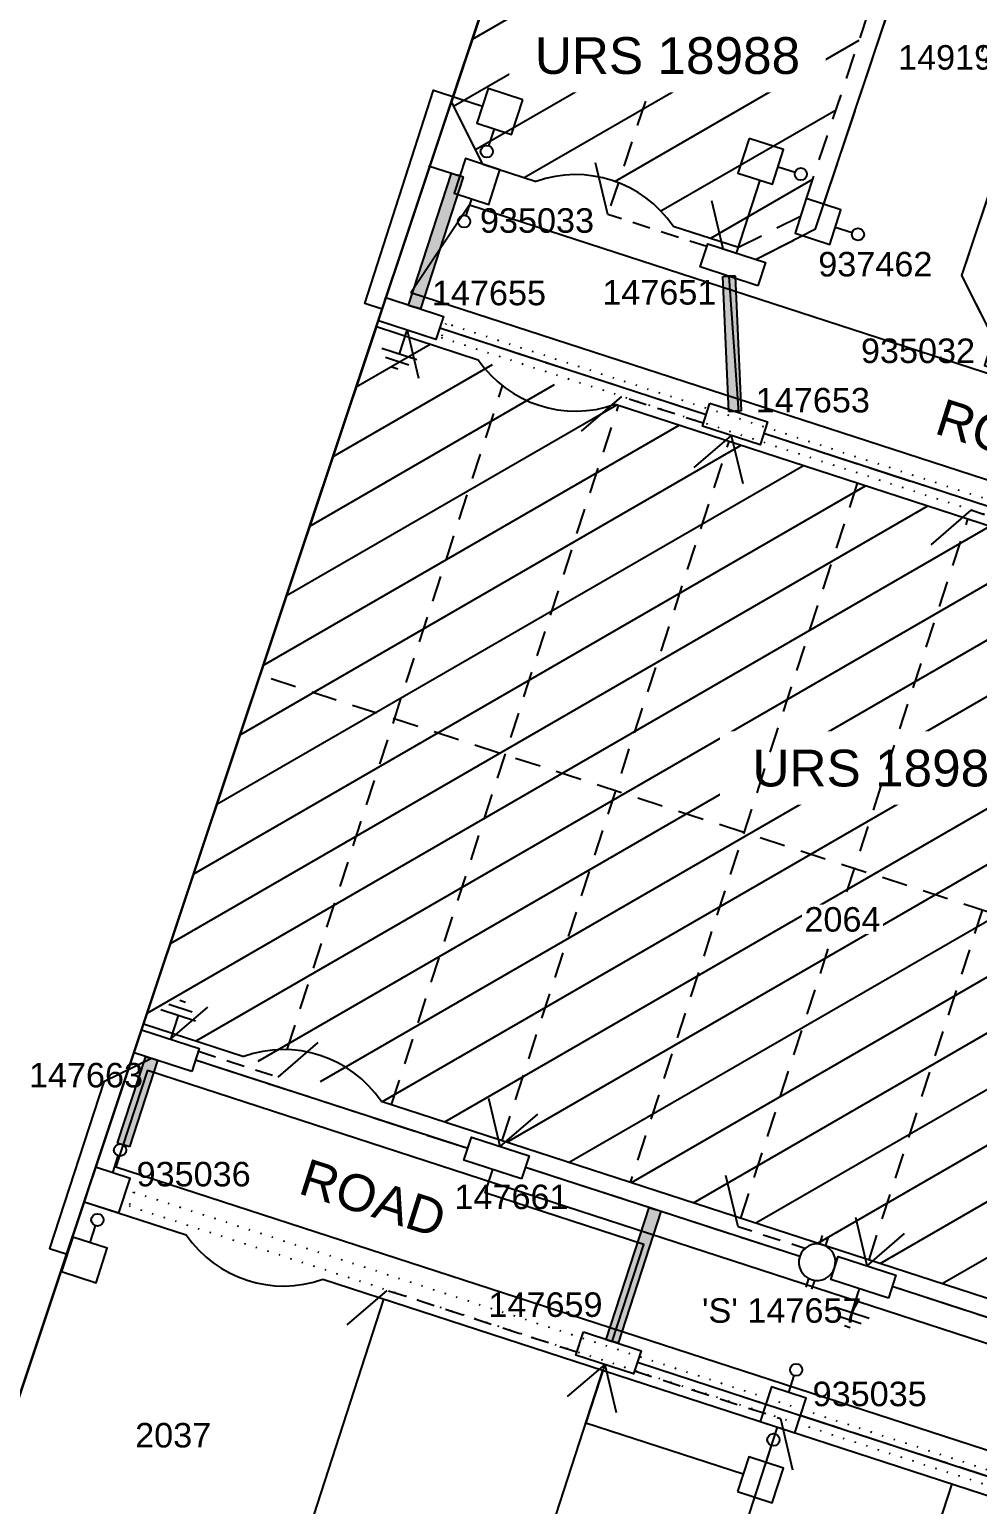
# Model space of a CAD drawing. Header units: metres. Extents: x 305482 to 305978, y 6275861 to 6276842.
# Drawn here: x 305595.8 to 305673.2, y 6276204.8 to 6276325.2 of the extents above; entities that cross this region are included whole.
import ezdxf
from ezdxf.enums import TextEntityAlignment as Align

# ---------------------------------------------------------------- set-up
doc = ezdxf.new("R2010")
doc.units = ezdxf.units.M
doc.header["$LTSCALE"] = 0.7
for name, pattern in [('Cable Exist OH', [1, 1, 0]), ('Cable Exist UG', [8.2, 4, -1.2, 1.8, -1.2]), ('Dash', [5, 3, -2]), ('DOT', [6.35, 0, -6.35]), ('IE Trench LV', [6.5, 5, -1.5])]:
    doc.linetypes.add(name, pattern=pattern)
doc.layers.get('0').update_dxf_attribs({"color": 6})
for name, color, linetype in [('_User Miscellaneous1', 3, 'Continuous'), ('_User Miscellaneous11', 7, 'Continuous'), ('_User Miscellaneous3', 11, 'Continuous'), ('_User Miscellaneous4', 7, 'Continuous'), ('_User Miscellaneous7', 150, 'Continuous'), ('_User Miscellaneous8', 7, 'Continuous'), ('_User Miscellaneous9', 8, 'Continuous'), ('Cadastre Developer_SP_NEW', 4, 'Continuous'), ('Cadastre Land Parcels_SP_EXT', 4, 'Continuous'), ('Cadastre Roads_SP_NEW', 8, 'Continuous'), ('Duct_SP_NEW', 2, 'Continuous'), ('Equip_LV_NEW', 5, 'Continuous'), ('Mains_LV_NEW_R6', 2, 'Continuous'), ('Mains_LV_NEW_T84', 2, 'Continuous'), ('Services_SP_NEW_UG', 2, 'Continuous'), ('SupportsUG_SP_LV_NEW', 2, 'Continuous'), ('SupportsUG_SP_LV_SL_NEW', 2, 'Continuous'), ('Trench_SP_NEW', 2, 'Continuous')]:
    doc.layers.add(name, color=color, linetype=linetype)
doc.layers.add('_User Miscellaneous5', color=7, linetype='Continuous', lineweight=35)
doc.layers.add('_User Notes', color=7, linetype='Continuous', plot=False)
doc.styles.add('ARIAL', font='arial.ttf', dxfattribs={"height": 2})
doc.styles.add('ARIAL 3.0', font='arial.ttf', dxfattribs={"height": 3})
doc.styles.add('POLE_LABEL', font='arial.ttf')
doc.styles.add('SL_LABEL', font='arial.ttf')
doc.styles.get("Standard").update_dxf_attribs({"font": 'arial.ttf'})
doc.styles.add('style1', font='iso3098b.shx')
doc.linetypes.add('Cable New UG', pattern='A,8,-1,["x",style1,S=3.5,R=0,X=0.35,Y=-1],-3.5', length=12.5)
doc.linetypes.add('Cable Z', pattern='A,8,-1,["Z",Standard,S=2.5,R=0,X=0.35,Y=-1.25],-3.5', length=12.5)
pattern_1 = [(30.00000000000006, (0, 0), (-1.984375, 3.437038321269491), [])]

# ---------------------------------------------------------------- blocks, each defined once
blk = doc.blocks.new('*U52')
at = {"lineweight": -3}
blk.add_lwpolyline([(-2.475000000253518, 2.489999999901675), (2.47499999974648, 2.490000000405661), (2.474999999948074, 0.5100000000983247), (-2.475000000051924, 0.5099999995943391)], close=True, dxfattribs=at)
for tag, flags, p in [('STREET_CODE', 9, (1.5, 3.5)), ('STATE', 9, (1.5, 2.7)), ('SUPPORT_TYPE', 9, (1.5, 2.5)), ('OWNED_BY', 9, (1.5, 3.3)), ('OPERATED_BY', 9, (1.5, 3.1)), ('MAINTAINED_BY', 9, (1.5, 2.9)), ('SUBURB', 9, (1.5, 1.7)), ('STREETNAME', 9, (1.5, 1.5)), ('USAGE', 9, (1.5, 2.3)), ('LEGEND', 9, (1.5, 2.1)), ('PARENT', 9, (1.5, 1.9)), ('LOCATION', 9, (1.5, 1.3)), ('Z', 1, (1.5, 0.8999999999999999)), ('NOTES', 9, (1.5, 1.1))]:
    blk.add_attdef(tag, text='', height=0.2, dxfattribs=dict(flags=flags)).set_placement(p, align=Align.MIDDLE_LEFT)
at = {"layer": '_User Miscellaneous4', "style": 'ARIAL', "flags": 8}
blk.add_attdef('ASSET_NUM', text='', height=2, dxfattribs=at).set_placement((2, 5.5), align=Align.MIDDLE_LEFT)
blk = doc.blocks.new('*U53')
at = {"lineweight": -3}
blk.add_lwpolyline([(-1.694610103906479, 3.07473927293085), (3.064443902465586, 1.713157485290467), (2.519811187324895, -0.1904641175538401), (-2.23924281904717, 1.171117670086542)], close=True, dxfattribs=at)
for tag, flags, p in [('STREET_CODE', 9, (1.5, 3.5)), ('STATE', 9, (1.5, 2.7)), ('SUPPORT_TYPE', 9, (1.5, 2.5)), ('OWNED_BY', 9, (1.5, 3.3)), ('OPERATED_BY', 9, (1.5, 3.1)), ('MAINTAINED_BY', 9, (1.5, 2.9)), ('SUBURB', 9, (1.5, 1.7)), ('STREETNAME', 9, (1.5, 1.5)), ('USAGE', 9, (1.5, 2.3)), ('LEGEND', 9, (1.5, 2.1)), ('PARENT', 9, (1.5, 1.9)), ('LOCATION', 9, (1.5, 1.3)), ('Z', 1, (1.5, 0.8999999999999999)), ('NOTES', 9, (1.5, 1.1))]:
    blk.add_attdef(tag, text='', height=0.2, dxfattribs=dict(flags=flags)).set_placement(p, align=Align.MIDDLE_LEFT)
at = {"layer": '_User Miscellaneous4', "style": 'ARIAL', "flags": 8}
blk.add_attdef('ASSET_NUM', text='', height=2, dxfattribs=at).set_placement((2, 5.5), align=Align.MIDDLE_LEFT)
blk = doc.blocks.new('*U158')
at = {"layer": '_User Miscellaneous7', "lineweight": -3}
blk.add_lwpolyline([(-1.332267629550188e-15, -3.029999999999887), (-1.243483668898065e-15, -1.579999999999888)], dxfattribs=at)
blk.add_lwpolyline([(-1.485000000000057, -6), (1.485000000000055, -6), (1.485000000000055, -3.029999999999889), (-1.485000000000057, -3.029999999999889)], close=True, dxfattribs=at)
blk.add_circle((-1.212868510052506e-15, -1.079999999999888), 0.5, dxfattribs=at)
at = {"layer": '_User Miscellaneous8', "color": 2, "lineweight": -3}
blk.add_lwpolyline([(-1.485000000000056, 0), (1.485000000000056, 0), (1.485000000000056, 2.970000000000111), (-1.485000000000056, 2.970000000000111)], close=True, dxfattribs=at)
at = {"style": 'POLE_LABEL', "flags": 9}
blk.add_attdef('STRUCTURE_PLANT_NUMBER', text='', height=0.2, dxfattribs=at).set_placement((1.640862796996714, 1.727127653827495), align=Align.MIDDLE_LEFT)
for tag, flags, p in [('STREET_CODE', 9, (1.640862796996714, 1.485000000000337)), ('COLUMN_TYPE', 9, (1.640862796996714, 1.285000000000337)), ('STATE', 9, (1.640862796996714, 0.4850000000003367)), ('OWNED_BY', 9, (1.640862796996714, 1.085000000000337)), ('OPERATED_BY', 9, (1.640862796996714, 0.8850000000003366)), ('USAGE', 9, (1.640862796996714, 0.2850000000003368)), ('MAINTAINED_BY', 9, (1.640862796996714, 0.6850000000003367)), ('LEGEND', 9, (1.640862796996714, 0.0850000000003368)), ('SUBURB', 9, (1.640862796996714, -0.3149999999996631)), ('STREETNAME', 9, (1.640862796996714, -0.5149999999996631)), ('PARENT', 9, (1.640862796996714, -0.1149999999996631)), ('LOCATION', 9, (1.640862796996714, -0.714999999999663)), ('NOTES', 9, (1.640862796996714, -0.9149999999996632)), ('LABEL_ALIGNMENT', 9, (1.640862796996714, -1.114999999999663)), ('Z', 1, (1.640862796996714, -1.314999999999664))]:
    blk.add_attdef(tag, text='', height=0.2, dxfattribs=dict(flags=flags)).set_placement(p, align=Align.MIDDLE_LEFT)
at = {"layer": '_User Miscellaneous5', "style": 'ARIAL', "flags": 8}
blk.add_attdef('ASSET_NUM', text='', height=2, dxfattribs=at).set_placement((2, 3.485000000000337), align=Align.MIDDLE_LEFT)
blk = doc.blocks.new('*U107')
at = {"layer": '_User Miscellaneous8', "color": 2}
blk.add_line((0, 0), (-0.0001193550469027471, 1.450000000000001), dxfattribs=at)
blk.add_circle((-0.0001193550469027471, 1.950000000000001), 0.4999999999999998, dxfattribs=at)
for tag, p, flags in [('Z', (0, 0), 1), ('OPERATED_BY', (-6.25491469344312e-17, -9.607168363308126), 9)]:
    blk.add_attdef(tag, p, '', height=0.2, dxfattribs=dict(flags=flags))
at = {"style": 'SL_LABEL', "flags": 9}
blk.add_attdef('STREET_CODE', text='', height=0.2, dxfattribs=at).set_placement((0, -0.2), align=Align.MIDDLE_LEFT)
at = {"flags": 9}
for tag, p in [('CONSTRUCTED_VOLTAGE', (0, -0.4)), ('CONTROL_TYPE', (0, -0.6000000000000001)), ('LANTERN_PURPOSE', (0, -0.8)), ('LANTERN_TYPE', (0, -1)), ('NO_PHASES', (0, -1.2)), ('STATE', (0, -2)), ('OPERATING_VOLTAGE', (0, -1.4)), ('ORIENTATION', (0, -1.6)), ('OWNED_BY', (0, -1.8)), ('CEXIST', (0, -2.4)), ('USAGE', (0, -2.2)), ('CNEW', (0, -2.6)), ('CNUMBER', (0, -2.8)), ('CREMOVE', (0, -3)), ('CREPLACE', (0, -3.200000000000001)), ('LKINGHEIGHT', (0, -3.400000000000001)), ('LBRACKET', (0, -3.600000000000001)), ('LBRACKETVOCAB', (0, -3.800000000000001)), ('LCATEGORY', (0, -4.000000000000001)), ('LCHARGE1', (0, -4.200000000000001)), ('LCHARGE1PERCENT', (0, -4.400000000000001)), ('LCHARGE2', (0, -4.600000000000001)), ('LCHARGE2PERCENT', (0, -4.800000000000002)), ('LCHARGE3', (0, -5.000000000000002)), ('LCHARGE3PERCENT', (0, -5.200000000000002)), ('LEXIST', (0, -5.400000000000002)), ('LLAMP', (0, -5.600000000000002)), ('LLAMPVOCAB', (0, -5.800000000000002)), ('LMAST', (0, -6.000000000000003)), ('LMASTVOCAB', (0, -6.200000000000003)), ('LNEW', (0, -6.400000000000003)), ('LANTNUMBER', (0, -6.600000000000003)), ('LOUTREACH', (0, -7.000000000000004)), ('LOUTREACHVOCAB', (0, -7.200000000000004)), ('LRATECODE', (0, -7.400000000000004)), ('LREMOVE', (0, -7.600000000000004)), ('LREPLACE', (0, -7.800000000000004)), ('LTYPE', (0, -8.000000000000004)), ('LTYPEVOCAB', (0, -8.200000000000003)), ('LEGEND', (0, -8.400000000000002)), ('SUBURB', (0, -8.600000000000001)), ('STREETNAME', (0, -8.8)), ('LOCATION', (0, -9)), ('NOTES', (0, -9.2)), ('MAINTAINED_BY', (-1.09529950305501e-16, -9.862919944927576))]:
    blk.add_attdef(tag, text='', height=0.2, dxfattribs=at).set_placement(p, align=Align.MIDDLE_LEFT)
at = {"layer": '_User Notes', "style": 'SL_LABEL', "flags": 8}
blk.add_attdef('ASSET_NUM', text='', height=2.5, dxfattribs=at).set_placement((2, 2), align=Align.MIDDLE_LEFT)
at = {"layer": '_User Notes', "flags": 8}
blk.add_attdef('LNUMBER', text='', height=2.5, dxfattribs=at).set_placement((1.2, -2.8), align=Align.MIDDLE_LEFT)
blk = doc.blocks.new('*U234')
at = {"layer": '_User Miscellaneous7', "lineweight": -3}
blk.add_lwpolyline([(-3.233622823291367, -3.015000000097737), (-3.233622823291367, -1.565000000097738)], dxfattribs=at)
blk.add_lwpolyline([(-4.718622823291422, -5.98500000009785), (-1.748622823291311, -5.98500000009785), (-1.748622823291311, -3.015000000097739), (-4.718622823291422, -3.015000000097739)], close=True, dxfattribs=at)
blk.add_circle((-3.233622823291367, -1.065000000097738), 0.5, dxfattribs=at)
at = {"layer": '_User Miscellaneous8', "color": 2, "lineweight": -3}
blk.add_lwpolyline([(-1.485000000000056, 0), (1.485000000000056, 0), (1.485000000000056, 2.970000000000111), (-1.485000000000056, 2.970000000000111)], close=True, dxfattribs=at)
at = {"style": 'POLE_LABEL', "flags": 9}
blk.add_attdef('STRUCTURE_PLANT_NUMBER', text='', height=0.2, dxfattribs=at).set_placement((1.640862796996714, 1.727127653827495), align=Align.MIDDLE_LEFT)
for tag, flags, p in [('STREET_CODE', 9, (1.640862796996714, 1.485000000000337)), ('COLUMN_TYPE', 9, (1.640862796996714, 1.285000000000337)), ('STATE', 9, (1.640862796996714, 0.4850000000003367)), ('OWNED_BY', 9, (1.640862796996714, 1.085000000000337)), ('OPERATED_BY', 9, (1.640862796996714, 0.8850000000003366)), ('USAGE', 9, (1.640862796996714, 0.2850000000003368)), ('MAINTAINED_BY', 9, (1.640862796996714, 0.6850000000003367)), ('LEGEND', 9, (1.640862796996714, 0.0850000000003368)), ('SUBURB', 9, (1.640862796996714, -0.3149999999996631)), ('STREETNAME', 9, (1.640862796996714, -0.5149999999996631)), ('PARENT', 9, (1.640862796996714, -0.1149999999996631)), ('LOCATION', 9, (1.640862796996714, -0.714999999999663)), ('NOTES', 9, (1.640862796996714, -0.9149999999996632)), ('LABEL_ALIGNMENT', 9, (1.640862796996714, -1.114999999999663)), ('Z', 1, (1.640862796996714, -1.314999999999664))]:
    blk.add_attdef(tag, text='', height=0.2, dxfattribs=dict(flags=flags)).set_placement(p, align=Align.MIDDLE_LEFT)
at = {"layer": '_User Miscellaneous5', "style": 'ARIAL', "flags": 8}
blk.add_attdef('ASSET_NUM', text='', height=2, dxfattribs=at).set_placement((2, 3.485000000000337), align=Align.MIDDLE_LEFT)
blk = doc.blocks.new('A$C1B2C29DD')
at = {"layer": 'Services_SP_NEW_UG', "color": 2, "flags": 128}
for points in [[(0, 0), (-2.099835655535571, 3.443969587795436)], [(0, 0), (2.100164344301447, 3.443969586864114)]]:
    blk.add_lwpolyline(points, dxfattribs=at)
blk = doc.blocks.new('*U235')
at = {"layer": 'Services_SP_NEW_UG', "color": 2, "flags": 128}
blk.add_lwpolyline([(9.500000000114522, -0.7500000009313226), (11.74651757016356, 2.933970131911337)], dxfattribs=at)
at = {"layer": 'Services_SP_NEW_UG', "color": 2, "linetype": 'Dash', "ltscale": 0.7, "flags": 128}
blk.add_lwpolyline([(2.472838685207535, -0.7500000009313226), (9.500000000114522, -0.7500000009313226)], dxfattribs=at)
blk = doc.blocks.new('*U55')
at = {"layer": 'Services_SP_NEW_UG', "color": 2, "flags": 128}
blk.add_lwpolyline([(10.9999999991764, -0.7500000009313226), (13.24651756922544, 2.933970131911337)], dxfattribs=at)
at = {"layer": 'Services_SP_NEW_UG', "color": 2, "linetype": 'Dash', "ltscale": 0.7, "flags": 128}
blk.add_lwpolyline([(2.472838685207535, -0.7500000009313226), (10.9999999991764, -0.7500000009313226)], dxfattribs=at)
blk = doc.blocks.new('*U57')
at = {"layer": 'Services_SP_NEW_UG', "color": 2, "flags": 128}
blk.add_lwpolyline([(-10.99999999809164, -0.7500000009313225), (-13.24651756814067, 2.933970131911337)], dxfattribs=at)
at = {"layer": 'Services_SP_NEW_UG', "color": 2, "linetype": 'Dash', "ltscale": 0.7, "flags": 128}
blk.add_lwpolyline([(-2.472838685207535, -0.7500000009313226), (-10.99999999809164, -0.7500000009313225)], dxfattribs=at)
blk = doc.blocks.new('*U59')
at = {"layer": 'Services_SP_NEW_UG', "color": 2, "flags": 128}
blk.add_lwpolyline([(18.79999999993131, -0.7500000009313226), (21.04651756998034, 2.933970131911337)], dxfattribs=at)
at = {"layer": 'Services_SP_NEW_UG', "color": 2, "linetype": 'Dash', "ltscale": 0.7, "flags": 128}
blk.add_lwpolyline([(2.472838685207535, -0.7500000009313226), (18.79999999993131, -0.7500000009313226)], dxfattribs=at)
blk = doc.blocks.new('*U58')
at = {"layer": 'Services_SP_NEW_UG', "color": 2, "flags": 128}
blk.add_lwpolyline([(-14.99999999988037, -0.750000000931322), (-17.2465175699294, 2.933970131911338)], dxfattribs=at)
at = {"layer": 'Services_SP_NEW_UG', "color": 2, "linetype": 'Dash', "ltscale": 0.7, "flags": 128}
blk.add_lwpolyline([(-2.472838685207535, -0.7500000009313226), (-14.99999999988037, -0.750000000931322)], dxfattribs=at)
blk = doc.blocks.new('Earth')
for p, q in [((0, -2.044043321), (0, 0)), ((-1.5, -2.044043321), (1.5, -2.044043321)), ((-1, -2.644043320999998), (1, -2.644043320999998)), ((-0.25, -3.244043320999999), (0.25, -3.244043320999999))]:
    blk.add_line(p, q)
blk = doc.blocks.new('*U175')
at = {"layer": 'Services_SP_NEW_UG', "color": 2, "flags": 128}
blk.add_lwpolyline([(9.334418596433919, -0.6706386069392799), (11.54952424663571, 3.032304018954334)], dxfattribs=at)
at = {"layer": 'Services_SP_NEW_UG', "color": 2, "linetype": 'Dash', "ltscale": 0.7, "flags": 128}
blk.add_lwpolyline([(2.479081829558255, -0.7289425804838888), (9.334418596433919, -0.6706386069392799)], dxfattribs=at)
blk = doc.blocks.new('*U178')
blk.add_wipeout([(0.8652798733939722, -1.217919020583492), (1.0111026122148892, -1.0998670408608349), (1.1409796588377548, -0.9644695008750781), (1.252862774652538, -0.8138617007143694), (1.344987496087107, -0.6504188153559802), (1.415900961251797, -0.4767184367380608), (1.46448482243931, -0.2954999235949911), (1.4899728831361272, -0.10962120013373022), (1.4919631813992307, 0.07798631513816945), (1.4704243290360643, 0.26436393963357396), (1.4256960066150817, 0.4465723868775946), (1.3584836065002672, 0.6217381208111428), (1.2698471083921725, 0.7870986731711478), (1.1611843628148404, 0.9400462092652884), (1.034209046178002, 1.0781686550829288), (0.8909236350763988, 1.1992877371431758), (0.7335878260376587, 1.3014933351689073), (0.5646828987581787, 1.3831736058245923), (0.3868725848400693, 1.4430404024485621), (0.20296105915255197, 1.4801495898953658), (0.015848716319138978, 1.4939159341110124), (-0.17151357023819103, 1.4841223316236076), (-0.3561709853356241, 1.450923233394791), (-0.535211371228081, 1.3948422090358115), (-0.7058111540764954, 1.3167636898019899), (-0.8652798733939769, 1.2179190205834898), (-1.0111026122148945, 1.0998670408608318), (-1.1409796588377588, 0.9644695008750741), (-1.2528627746525416, 0.8138617007143649), (-1.3449874960871098, 0.6504188153559753), (-1.4159009612517988, 0.4767184367380555), (-1.464484822439311, 0.29549992359498534), (-1.4899728831361276, 0.1096212001337249), (-1.49196318139923, -0.07798631513817478), (-1.4704243290360628, -0.26436393963357974), (-1.42569600661508, -0.44657238687760037), (-1.3584836065002643, -0.6217381208111474), (-1.269847108392169, -0.7870986731711525), (-1.161184362814836, -0.940046209265291), (-1.0342090461779971, -1.0781686550829317), (-0.8909236350763936, -1.1992877371431794), (-0.7335878260376527, -1.3014933351689097), (-0.5646828987581725, -1.3831736058245938), (-0.3868725848400628, -1.4430404024485624), (-0.20296105915254525, -1.4801495898953654), (-0.01584871631913365, -1.493915934111012), (0.17151357023819513, -1.4841223316236065), (0.35617098533562674, -1.4509232333947888), (0.5352113712280824, -1.3948422090358097), (0.7058111540764955, -1.3167636898019879)])
for p, q in [((0.1672544483694604, 1.484608349080955), (0.3734293657971004, 2.202592264934052)), ((0.64591039227148, 1.347158404129208), (0.85208530969912, 2.065142319982305)), ((-0.6459103922714791, -1.347158404129208), (-0.852085309699119, -2.065142319982305)), ((-0.1672544483694595, -1.484608349080955), (-0.3734293657970994, -2.202592264934052))]:
    blk.add_line(p, q)
blk.add_lwpolyline([(-1.435967831706058, 0.4123498348552411, 1), (1.435967831706058, -0.4123498348552409, 1)], format="xyb", close=True)
for tag, p, flags in [('Z', (0, 0), 1), ('ORIENTATION', (0, 0), 9), ('USAGE', (0, -0.2), 9), ('NOTES', (0, -0.4), 9)]:
    blk.add_attdef(tag, p, '', height=0.2, dxfattribs=dict(flags=flags))
blk = doc.blocks.new('*U219')
at = {"layer": 'Services_SP_NEW_UG', "color": 2, "flags": 128}
blk.add_lwpolyline([(-0.7446057613642614, 10.9843581669575), (2.939364456698688, 13.23087559725734)], dxfattribs=at)
at = {"layer": 'Services_SP_NEW_UG', "color": 2, "linetype": 'Dash', "ltscale": 0.7, "flags": 128}
blk.add_lwpolyline([(-0.744606084448243, 2.467444810682544), (-0.7446057613642614, 10.9843581669575)], dxfattribs=at)
blk = doc.blocks.new('*U233')
at = {"layer": '_User Miscellaneous7', "lineweight": -3}
blk.add_lwpolyline([(-3.259759258732336, -2.975511592987466), (-3.259759258732336, -1.525511592987467)], dxfattribs=at)
blk.add_lwpolyline([(-4.744759258732392, -5.945511592987579), (-1.77475925873228, -5.945511592987579), (-1.77475925873228, -2.975511592987468), (-4.744759258732392, -2.975511592987468)], close=True, dxfattribs=at)
blk.add_circle((-3.259759258732336, -1.025511592987467), 0.5, dxfattribs=at)
at = {"layer": '_User Miscellaneous8', "color": 2, "lineweight": -3}
blk.add_lwpolyline([(-1.485000000000056, 0), (1.485000000000056, 0), (1.485000000000056, 2.970000000000111), (-1.485000000000056, 2.970000000000111)], close=True, dxfattribs=at)
at = {"style": 'POLE_LABEL', "flags": 9}
blk.add_attdef('STRUCTURE_PLANT_NUMBER', text='', height=0.2, dxfattribs=at).set_placement((1.640862796996714, 1.727127653827495), align=Align.MIDDLE_LEFT)
for tag, flags, p in [('STREET_CODE', 9, (1.640862796996714, 1.485000000000337)), ('COLUMN_TYPE', 9, (1.640862796996714, 1.285000000000337)), ('STATE', 9, (1.640862796996714, 0.4850000000003367)), ('OWNED_BY', 9, (1.640862796996714, 1.085000000000337)), ('OPERATED_BY', 9, (1.640862796996714, 0.8850000000003366)), ('USAGE', 9, (1.640862796996714, 0.2850000000003368)), ('MAINTAINED_BY', 9, (1.640862796996714, 0.6850000000003367)), ('LEGEND', 9, (1.640862796996714, 0.0850000000003368)), ('SUBURB', 9, (1.640862796996714, -0.3149999999996631)), ('STREETNAME', 9, (1.640862796996714, -0.5149999999996631)), ('PARENT', 9, (1.640862796996714, -0.1149999999996631)), ('LOCATION', 9, (1.640862796996714, -0.714999999999663)), ('NOTES', 9, (1.640862796996714, -0.9149999999996632)), ('LABEL_ALIGNMENT', 9, (1.640862796996714, -1.114999999999663)), ('Z', 1, (1.640862796996714, -1.314999999999664))]:
    blk.add_attdef(tag, text='', height=0.2, dxfattribs=dict(flags=flags)).set_placement(p, align=Align.MIDDLE_LEFT)
at = {"layer": '_User Miscellaneous5', "style": 'ARIAL', "flags": 8}
blk.add_attdef('ASSET_NUM', text='', height=2, dxfattribs=at).set_placement((2, 3.485000000000337), align=Align.MIDDLE_LEFT)

msp = doc.modelspace()

# ---------------------------------------------------------------- hatches: boundary and pattern name
at = {"layer": '_User Miscellaneous11'}
h = msp.add_hatch(dxfattribs=at)
h.set_pattern_fill('ANSI31', color=3, scale=1.25, angle=345)
h.set_pattern_definition(pattern_1)
edge = h.paths.add_edge_path()
edge.add_line((305697.9252158566, 6276383.47941741), (305734.7045767842, 6276382.2090082))
edge.add_line((305734.7045767842, 6276382.2090082), (305738.5478158223, 6276378.073871989))
edge.add_arc((305248.2946597099, 6276399.010268107), 490.6999997560428, 346.93095760784956, 357.55465378512196, ccw=False)
edge.add_line((305726.2846891812, 6276288.050719231), (305721.5600949377, 6276285.394121522))
edge.add_line((305721.5600949377, 6276285.394121522), (305676.1271290494, 6276300.156307131))
edge.add_line((305676.1271290494, 6276300.156307131), (305673.5512064934, 6276305.263667264))
edge.add_line((305673.5512064934, 6276305.263667264), (305687.7894635004, 6276347.88785887))
edge.add_arc((305190.161612415, 6276463.882265064), 510.9678859225899, 346.8789460197998, 350.4776616142753)
edge.add_line((305694.0889628335, 6276379.351762022), (305697.9252158531, 6276383.479417406))
edge = h.paths.add_edge_path()
edge.add_line((305678.5043505698, 6276380.15631192), (305675.7244041216, 6276384.121543547))
edge.add_arc((305670.279784553, 6276392.088890517), 9.649999996693847, 230.464598116292, 304.3474004026148, ccw=False)
edge.add_line((305664.1370300617, 6276384.646507351), (305655.045766371, 6276384.96053198))
edge.add_line((305655.045766371, 6276384.96053198), (305651.1471528846, 6276381.803409941))
edge.add_line((305651.1471528846, 6276381.803409941), (305630.2673231784, 6276319.297651071))
edge.add_line((305630.2673231784, 6276319.297651071), (305632.8251668094, 6276314.226082047))
edge.add_line((305632.8251668094, 6276314.226082047), (305637.1852080353, 6276312.809407248))
edge.add_arc((305640.4154885278, 6276303.716124678), 9.64999999793701, 34.442748834333486, 109.55697710084209, ccw=False)
edge.add_line((305648.3737638394, 6276309.173995511), (305653.7186413477, 6276307.437325401))
edge.add_line((305653.7186413477, 6276307.437325401), (305658.7897464368, 6276309.994962545))
edge.add_line((305658.7897464368, 6276309.994962545), (305667.025886769, 6276334.657395316))
edge.add_line((305667.025886769, 6276334.657395316), (305672.7309933861, 6276351.730013466))
edge.add_line((305672.7309933861, 6276351.730013466), (305672.8419112982, 6276352.062061577))
edge.add_arc((305074.7497907009, 6276489.90987765), 613.7721117131176, 347.0211594816253, 348.3590481181863)
edge.add_line((305675.8973956583, 6276366.064158424), (305676.182217063, 6276367.367181584))
edge.add_line((305676.182217063, 6276367.367181584), (305678.5043507682, 6276380.156313078))
h = msp.add_hatch(color=256, dxfattribs=at)
h.dxf.hatch_style = 1
h.paths.add_polyline_path([(305626.774505016, 6276302.722835676), (305627.7636030243, 6276302.401455636), (305631.2586109582, 6276313.157896481), (305630.26951295, 6276313.47927652)])
h = msp.add_hatch(color=256, dxfattribs=at)
h.dxf.hatch_style = 1
h.paths.add_polyline_path([(305652.9233938717, 6276294.034397226), (305653.9623502049, 6276294.080977669), (305653.4686615339, 6276305.092486737), (305652.4297052007, 6276305.045906294)])
h = msp.add_hatch(dxfattribs=at)
h.set_pattern_fill('ANSI31', color=3, scale=1.25, angle=345)
h.set_pattern_definition(pattern_1)
edge = h.paths.add_edge_path()
edge.add_line((305624.1417407415, 6276300.960136632), (305605.1309080718, 6276244.049398397))
edge.add_line((305624.1417407414, 6276300.960136632), (305717.7396820756, 6276270.548074478))
edge.add_line((305717.7396820756, 6276270.548074478), (305720.4709394459, 6276265.458590412))
edge.add_arc((305248.2946597054, 6276399.010268108), 490.6999997608069, 341.8250169867441, 344.2068244286647)
edge.add_line((305710.0572528608, 6276232.379421167), (305714.5128197266, 6276245.951073573))
edge.add_arc((306193.9474290137, 6276073.518512354), 509.3000009091525, 161.8250170416038, 163.7746740601149)
edge.add_line((305704.9327117269, 6276215.824852739), (305700.0259330135, 6276213.215884804))
edge.add_line((305605.1309080718, 6276244.049398397), (305700.0259330134, 6276213.215884804))
h.paths.add_polyline_path([(305653.9162153758, 6276262.163004623), (305677.1304036432, 6276262.163004623), (305677.1304036432, 6276268.345132863), (305653.9162153758, 6276268.345132863)], flags=24)
h.paths.add_polyline_path([(305658.6205108554, 6276250.488384131), (305665.8360633792, 6276250.488384131), (305665.8360633792, 6276254.609802959), (305658.6205108554, 6276254.609802959)], flags=24)
h = msp.add_hatch(color=256, dxfattribs=at)
h.dxf.hatch_style = 1
h.paths.add_polyline_path([(305606.2668675236, 6276241.061788123), (305605.2779864556, 6276241.383835066), (305602.9849881268, 6276234.34292787), (305603.9738691949, 6276234.020880927)])
h = msp.add_hatch(color=256, dxfattribs=at)
h.dxf.hatch_style = 1
h.paths.add_polyline_path([(305642.9148593856, 6276218.303306948), (305643.903957394, 6276217.981926909), (305647.398965326, 6276228.738367749), (305646.4098673176, 6276229.059747789)])

# ---------------------------------------------------------------- linework, layer by layer
at = {"layer": '_User Miscellaneous3', "color": 3, "linetype": 'DOT', "ltscale": 0.2}
for p, q in [((305629.815063819, 6276301.219673307), (305629.4442037878, 6276300.078418361)), ((305629.4442037874, 6276300.07841836), (305717.7728190564, 6276271.378477966)), ((305604.3119090006, 6276230.331051036), (305603.941048973, 6276229.189796101))]:
    msp.add_line(p, q, dxfattribs=at)
at = {"layer": '_User Miscellaneous3', "color": 3, "linetype": 'DOT', "ltscale": 0.2, "flags": 128}
msp.add_lwpolyline([(305718.771524008, 6276273.892926631), (305718.3079951036, 6276272.466342962), (305629.8150638175, 6276301.219673302)], dxfattribs=at)
at = {"layer": '_User Miscellaneous9', "linetype": 'Dash', "flags": 128}
msp.add_lwpolyline([(305653.7186413468, 6276307.437325401), (305658.7897464368, 6276309.994962545), (305672.8419112982, 6276352.062061577, 0.007301760774508079), (305675.8782794739, 6276366.067839345), (305676.1398946787, 6276367.375010945, 0.003311273300003662), (305678.5043507682, 6276380.156313078), (305675.7244041184, 6276384.121543544)], format="xyb", dxfattribs=at)
for points in [[(305652.7613685027, 6276339.292255975), (305643.2719040799, 6276310.831703724)], [(305616.850843746, 6276241.950777426), (305634.4543250635, 6276296.127826694)], [(305625.3834723599, 6276237.46888781), (305643.9247691862, 6276294.532188728)]]:
    msp.add_lwpolyline(points, dxfattribs=at)
at = {"layer": 'Cadastre Developer_SP_NEW'}
for p, q in [((305647.9954611054, 6276372.368520426), (305630.2673231784, 6276319.297651071)), ((305632.8251668094, 6276314.226082047), (305630.2673231784, 6276319.297651071)), ((305632.8251668094, 6276314.226082047), (305630.2673231784, 6276319.297651071)), ((305632.8251668094, 6276314.226082047), (305637.1852080356, 6276312.809407248)), ((305648.3737638394, 6276309.173995511), (305653.7186413473, 6276307.437325402)), ((305624.1417407415, 6276300.960136632), (305605.1309080718, 6276244.049398397)), ((305624.1417407414, 6276300.960136632), (305632.4576118667, 6276298.258124324)), ((305605.1309080718, 6276244.049398397), (305613.3114687382, 6276241.39135148)), ((305600.2831457407, 6276229.537160147), (305580.0049242259, 6276168.832372695)), ((305600.2831457407, 6276229.537160147), (305608.614284509, 6276226.830187041)), ((305622.8627171972, 6276154.9069183), (305642.6399504102, 6276215.774488043)), ((305637.1285538558, 6276150.271629266), (305656.9057870687, 6276211.139199009)), ((305651.3943905143, 6276145.636340233), (305671.1716237272, 6276206.503909975))]:
    msp.add_line(p, q, dxfattribs=at)
at = {"layer": 'Cadastre Developer_SP_NEW', "flags": 128}
msp.add_lwpolyline([(305632.4576118665, 6276298.258124324, 0.3399904071617056), (305643.6456513386, 6276294.622880353)], format="xyb", dxfattribs=at)
at = {"layer": 'Cadastre Developer_SP_NEW'}
msp.add_lwpolyline([(305643.6456513386, 6276294.622880353), (305717.7396820756, 6276270.548074478)], dxfattribs=at)
for centre, radius, start, end in [((305640.4154885274, 6276303.716124677), 9.649999998698657, 34.44274884807263, 109.5569770899466), ((305616.5609695683, 6276232.304919598), 9.649999999656675, 34.3215980030834, 109.6781279429849), ((305616.5609695683, 6276232.304919598), 9.649999999656675, 214.5642336137146, 289.4354923322427)]:
    msp.add_arc(centre, radius, start, end, dxfattribs=at)
at = {"layer": 'Cadastre Land Parcels_SP_EXT', "linetype": 'Continuous'}
for points in [[(305482.3468565634, 6275956.561399859), (305495.5503724754, 6275963.350808053), (305509.7224096749, 6275958.476865879), (305611.0442306459, 6276261.751492722), (305709.7553181687, 6276557.252534702), (305709.7553181687, 6276557.252534702)], [(305583.8816745577, 6275932.801541602), (305618.466037968, 6275920.90003343), (305662.914039992, 6275905.60497552), (305859.831031677, 6276505.62301392), (305709.7553181687, 6276557.252534702), (305611.0442306459, 6276261.751492722), (305510.0361289334, 6275959.415884643)]]:
    msp.add_lwpolyline(points, dxfattribs=at)
at = {"layer": 'Cadastre Roads_SP_NEW'}
for p, q in [((305631.7435993725, 6276310.897386839), (305626.9498975062, 6276303.727824423)), ((305631.7435993575, 6276310.897386816), (305720.1516134334, 6276282.171647985)), ((305718.9806062531, 6276273.824991138), (305626.9498974996, 6276303.727824402)), ((305605.4381862862, 6276240.269436201), (305602.873326354, 6276232.375673248)), ((305605.4381862822, 6276240.269436189), (305698.8097157473, 6276209.930940324)), ((305602.8733263489, 6276232.375673232), (305697.3609240744, 6276201.674541852))]:
    msp.add_line(p, q, dxfattribs=at)
at = {"layer": 'Duct_SP_NEW'}
for p, q in [((305626.77450501604, 6276302.722835676), (305630.26951295, 6276313.47927652)), ((305627.7636030243, 6276302.401455636), (305631.25861095823, 6276313.1578964805)), ((305630.26951295, 6276313.47927652), (305630.7640619541, 6276313.3185865)), ((305631.25861095823, 6276313.1578964805), (305630.7640619541, 6276313.3185865)), ((305652.4297052007, 6276305.045906294), (305652.9491833673, 6276305.069196516)), ((305652.9233938717, 6276294.034397226), (305652.4297052007, 6276305.045906294)), ((305653.4686615339, 6276305.092486737), (305652.9491833673, 6276305.069196516)), ((305653.9623502049, 6276294.080977669), (305653.4686615339, 6276305.092486737)), ((305626.77450501604, 6276302.722835676), (305627.2690540202, 6276302.562145656)), ((305627.7636030243, 6276302.401455636), (305627.2690540202, 6276302.562145656)), ((305652.9233938717, 6276294.034397226), (305653.4428720383, 6276294.057687447)), ((305653.9623502049, 6276294.080977669), (305653.4428720383, 6276294.057687447)), ((305605.2779864556, 6276241.383835066), (305602.98498812685, 6276234.34292787)), ((305606.26686752366, 6276241.061788123), (305603.9738691949, 6276234.020880927)), ((305605.2779864556, 6276241.383835066), (305605.7724269896, 6276241.222811595)), ((305606.26686752366, 6276241.061788123), (305605.7724269896, 6276241.222811595)), ((305602.98498812685, 6276234.34292787), (305603.4794286609, 6276234.181904399)), ((305603.9738691949, 6276234.020880927), (305603.4794286609, 6276234.181904399)), ((305642.91485938564, 6276218.303306948), (305646.4098673176, 6276229.059747789)), ((305643.903957394, 6276217.981926909), (305647.39896532596, 6276228.738367749)), ((305646.4098673176, 6276229.059747789), (305646.9044163218, 6276228.899057769)), ((305647.39896532596, 6276228.738367749), (305646.9044163218, 6276228.899057769)), ((305642.91485938564, 6276218.303306948), (305643.4094083898, 6276218.142616929)), ((305643.903957394, 6276217.981926909), (305643.4094083898, 6276218.142616929))]:
    msp.add_line(p, q, dxfattribs=at)
at = {"layer": 'Mains_LV_NEW_R6', "color": 2, "linetype": 'Cable Z'}
msp.add_line((305642.7975502373, 6276216.259526489), (305641.2493636999, 6276211.494737046), dxfattribs=at)
at = {"layer": 'Mains_LV_NEW_R6', "color": 2, "linetype": 'Cable Z', "ltscale": 0.9, "flags": 128}
for points in [[(305624.6092618952, 6276302.385423127), (305623.2020278315, 6276302.839436906), (305628.8218879382, 6276320.258420474), (305630.9574016561, 6276319.564544358)], [(305630.9574016561, 6276319.564544358), (305632.8034356911, 6276318.964726659)], [(305651.2071784715, 6276307.717109646), (305653.5610415202, 6276306.952286955), (305655.4742218065, 6276312.921336168)], [(305605.7724269904, 6276241.222811595), (305601.8955835502, 6276239.327065685), (305597.4603119913, 6276225.708069775), (305598.8865827604, 6276225.243578984)], [(305641.2493636998, 6276211.494737046), (305654.102882529, 6276207.318341626)]]:
    msp.add_lwpolyline(points, dxfattribs=at)
at = {"layer": 'Mains_LV_NEW_T84', "color": 2, "linetype": 'Cable New UG'}
msp.add_line((305653.738606661, 6276293.961596635), (305652.9491833676, 6276305.069196516), dxfattribs=at)
at = {"layer": 'Mains_LV_NEW_T84', "color": 2, "linetype": 'Cable New UG', "flags": 128}
for points in [[(305676.8695886713, 6276319.932067875), (305671.9304831161, 6276305.146172281), (305675.0692514726, 6276298.922840631), (305686.949054172, 6276295.062827312), (305721.722032423, 6276283.764309854), (305726.644576182, 6276286.532212831)], [(305629.3169879921, 6276300.855777744), (305651.0788145436, 6276293.78487413)], [(305655.7865406409, 6276292.255228749), (305681.0370715124, 6276284.050767163)], [(305631.6011102921, 6276233.87144378), (305609.3703560032, 6276241.094712492)], [(305643.4094083898, 6276218.142616929), (305645.9773585145, 6276226.045890438), (305633.027915535, 6276230.25345376), (305633.6490442645, 6276232.165075869)], [(305658.7201942727, 6276225.059847545), (305636.3088363896, 6276232.341798399)], [(305661.5593672756, 6276224.137336808), (305661.5567856153, 6276224.138175648)], [(305645.4573423622, 6276216.436249019), (305655.9569981428, 6276213.024676289), (305697.0899928638, 6276199.659647378), (305700.4576374971, 6276193.50821577)]]:
    msp.add_lwpolyline(points, dxfattribs=at)
msp.add_lwpolyline([(305709.4044819798, 6276225.436165716, 0.005470504359133046), (305706.1965138052, 6276214.797971713), (305700.1679532799, 6276211.592544685), (305666.2670933729, 6276222.607691427)], format="xyb", dxfattribs=at)
at = {"layer": 'Services_SP_NEW_UG', "color": 2, "flags": 128}
for points in [[(305652.4716825338, 6276307.306244026), (305651.5388746656, 6276311.230540878)], [(305626.6571958681, 6276300.679055217), (305627.5900037357, 6276296.754758365)], [(305607.3224220301, 6276242.8010804), (305610.3840484269, 6276245.427496322)]]:
    msp.add_lwpolyline(points, dxfattribs=at)
at = {"layer": 'Trench_SP_NEW', "linetype": 'IE Trench LV', "flags": 128}
for points in [[(305660.6888060222, 6276310.945695464), (305667.6663797784, 6276331.834027553)], [(305676.8695886713, 6276319.932067875), (305671.9304831161, 6276305.146172281), (305674.5192530063, 6276300.013339347)], [(305628.4062066543, 6276314.084706361), (305630.9493200768, 6276313.258391996)], [(305655.0978378698, 6276306.452947488), (305658.9359136737, 6276308.388700162)], [(305629.3169879921, 6276300.855777744), (305651.0788145436, 6276293.78487413)], [(305655.7865406409, 6276292.255228749), (305681.0370715121, 6276284.050767162)], [(305631.6011102921, 6276233.87144378), (305609.3703560032, 6276241.094712492)], [(305661.5593672754, 6276224.137336808), (305636.3088363896, 6276232.341798399)], [(305698.1500862808, 6276212.248194753), (305666.2670933729, 6276222.607691427)], [(305645.4573423622, 6276216.436249019), (305655.9569981428, 6276213.024676289)], [(305658.7816338014, 6276212.106889061), (305697.0899928638, 6276199.659647378), (305699.8706587428, 6276194.580407185)]]:
    msp.add_lwpolyline(points, dxfattribs=at)

# ---------------------------------------------------------------- block references
at = {"layer": 'Equip_LV_NEW', "linetype": 'Cable Exist OH', "lineweight": 0}
for p, rotation in [((305676.7147520778, 6276322.593223757), 251.5285316793432), ((305626.6571958681, 6276300.679055217), 341.999862986107), ((305607.3224220301, 6276242.8010804), 161.9998641340243)]:
    msp.add_blockref('Earth', p, dxfattribs=dict(at, rotation=rotation))
at = {"layer": 'Services_SP_NEW_UG'}
for name, p, rotation in [('*U219', (305653.718641347, 6276307.437325402), 71.99986293703435), ('*U235', (305652.9597988412, 6276291.596504968), 161.999862952993), ('*U55', (305682.9180558252, 6276281.862397995), 161.999862952993), ('*U175', (305607.4800218578, 6276243.286118848), 341.6387316860565), ('*U57', (305664.376758998, 6276224.799097077), 341.9998629640601), ('*U59', (305642.6399504102, 6276215.774488043), 161.9998629692983), ('*U58', (305642.6399504102, 6276215.774488043), 161.9998629699355)]:
    msp.add_blockref(name, p, dxfattribs=dict(at, rotation=rotation))
at = {"layer": 'Services_SP_NEW_UG', "color": 2}
for p, rotation in [((305653.1267485084, 6276292.078506196), 161.9998629596298), ((305634.2609024169, 6276234.048166309), 341.9998629709274), ((305664.2191594001, 6276224.314059336), 341.9998629709274), ((305642.7975502374, 6276216.259526489), 161.9998629397359)]:
    msp.add_blockref('A$C1B2C29DD', p, dxfattribs=dict(at, rotation=rotation))
at = {"layer": 'SupportsUG_SP_LV_NEW'}
ref = msp.add_blockref('*U52', (305679.0764711284, 6276321.804311134), dxfattribs=dict(at, rotation=71.52853167198647))
ref.add_attrib('ASSET_NUM_001', '149192', (305666.7479225159, 6276321.93765608), dxfattribs={"layer": '_User Miscellaneous4', "height": 2, "style": 'ARIAL'})
ref = msp.add_blockref('*U52', (305653.7186413473, 6276307.437325401), dxfattribs=dict(at, rotation=161.9998629663218))
ref.add_attrib('ASSET_NUM_001', '147651', (305642.5886815026, 6276302.759145852), dxfattribs={"layer": '_User Miscellaneous4', "height": 2, "style": 'ARIAL'})
ref = msp.add_blockref('*U53', (305626.4995960412, 6276300.19401677), dxfattribs=dict(at, rotation=357.9658716087793))
ref.add_attrib('ASSET_NUM_001', '147655', (305628.6769646165, 6276302.705266265), dxfattribs={"layer": '_User Miscellaneous4', "height": 2, "style": 'ARIAL'})
ref = msp.add_blockref('*U52', (305652.9691486813, 6276291.59346775), dxfattribs=dict(at, rotation=341.9998629642073))
ref.add_attrib('ASSET_NUM_001', '147653', (305655.1289993697, 6276293.960437456), dxfattribs={"layer": '_User Miscellaneous4', "height": 2, "style": 'ARIAL'})
ref = msp.add_blockref('*U52', (305607.4800218572, 6276243.286118846), dxfattribs=dict(at, rotation=161.9998629700725))
ref.add_attrib('ASSET_NUM_001', '147663', (305595.7655083745, 6276238.868186632), dxfattribs={"layer": '_User Miscellaneous4', "height": 2, "style": 'ARIAL'})
ref = msp.add_blockref('*U52', (305634.4185022439, 6276234.533204755), dxfattribs=dict(at, rotation=161.9998629700725))
ref.add_attrib('ASSET_NUM_001', '147661', (305630.5125555152, 6276228.933396955), dxfattribs={"layer": '_User Miscellaneous4', "height": 2, "style": 'ARIAL'})
ref = msp.add_blockref('*U52', (305664.3767592271, 6276224.799097782), dxfattribs=dict(at, rotation=161.9998629700725))
ref.add_attrib('ASSET_NUM_001', "'S' 147657", (305650.7350346613, 6276219.660944054), dxfattribs={"layer": '_User Miscellaneous4', "height": 2, "style": 'ARIAL'})
ref = msp.add_blockref('*U52', (305642.6399504102, 6276215.774488043), dxfattribs=dict(at, rotation=341.9998629669879))
ref.add_attrib('ASSET_NUM_001', '147659', (305633.2906477073, 6276220.137147701), dxfattribs={"layer": '_User Miscellaneous4', "height": 2, "style": 'ARIAL'})
at = {"layer": 'SupportsUG_SP_LV_SL_NEW', "ltscale": 0.5}
ref = msp.add_blockref('*U158', (305632.8251668094, 6276314.226082047), dxfattribs=dict(at, rotation=161.9998629663218))
ref.add_attrib('ASSET_NUM_001', '935033', (305632.5998733059, 6276308.624115343), dxfattribs={"layer": '_User Miscellaneous5', "height": 2, "style": 'ARIAL'})
ref = msp.add_blockref('*U233', (305658.7897464368, 6276309.994962545), dxfattribs=dict(at, rotation=252.228474732033))
ref.add_attrib('ASSET_NUM_001', '937462', (305660.2318999817, 6276305.057908593), dxfattribs={"layer": '_User Miscellaneous5', "height": 2, "style": 'ARIAL'})
for p, rotation in [((305631.9073795804, 6276311.401446389), 161.9998629663218), ((305661.6180215976, 6276309.088452968), 252.228474732033), ((305602.6119098297, 6276231.903337902), 341.9998629752004), ((305657.8235742975, 6276213.963834668), 341.9998629684364)]:
    msp.add_blockref('*U107', p, dxfattribs=dict(at, rotation=rotation))
ref = msp.add_blockref('*U234', (305676.1271290494, 6276300.156307131), dxfattribs=dict(at, rotation=161.9998629657159))
ref.add_attrib('ASSET_NUM_001', '935032', (305663.7171372346, 6276297.991742371), dxfattribs={"layer": '_User Miscellaneous5', "height": 2, "style": 'ARIAL'})
ref = msp.add_blockref('*U158', (305601.6941226012, 6276229.078702244), dxfattribs=dict(at, rotation=341.9998629752004))
ref.add_attrib('ASSET_NUM_001', '935036', (305604.5572045069, 6276230.788735655), dxfattribs={"layer": '_User Miscellaneous5', "height": 2, "style": 'ARIAL'})
ref = msp.add_blockref('*U158', (305656.9057870687, 6276211.139199009), dxfattribs=dict(at, rotation=341.9998629684364))
ref.add_attrib('ASSET_NUM_001', '935035', (305659.7688689748, 6276212.84923242), dxfattribs={"layer": '_User Miscellaneous5', "height": 2, "style": 'ARIAL'})

# ---------------------------------------------------------------- texts
at = {"layer": 'Cadastre Roads_SP_NEW', "color": 3, "char_height": 2.999999999999999, "attachment_point": 5, "rotation": 342.282266258141, "style": 'ARIAL 3.0'}
for insert in [(305675.8268988931, 6276291.846002297), (305623.867345558, 6276229.816591046)]:
    msp.add_mtext_dynamic_manual_height_columns('ROAD', width=14.51120107266579, gutter_width=15, heights=[0], dxfattribs=dict(at, insert=insert))

# ---------------------------------------------------------------- next in the draw order: block references
at = {"layer": 'Equip_LV_NEW', "linetype": 'Cable Exist UG', "lineweight": 0, "ltscale": 0.5, "rotation": 358.0217122736994}
msp.add_blockref('*U178', (305660.1384899439, 6276224.599011594), dxfattribs=at)

# ---------------------------------------------------------------- next in the draw order: texts
at = {"layer": '_User Miscellaneous1', "char_height": 3, "attachment_point": 5, "style": 'ARIAL 3.0', "bg_fill": 3, "box_fill_scale": 1.5, "bg_fill_color": 256, "bg_fill_transparency": 0}
for s, width, insert in [('URS 18988', 22.84046922175912, (305647.9165350287, 6276323.064886558)), ('URS 18989', 23.94631444680272, (305665.6880434795, 6276264.91027611))]:
    msp.add_mtext_dynamic_manual_height_columns(s, width=width, gutter_width=15, heights=[0], dxfattribs=dict(at, insert=insert))
at = {"layer": 'Cadastre Developer_SP_NEW', "insert": (305607.5484206676, 6276210.465030767), "char_height": 2, "attachment_point": 5, "style": 'ARIAL', "bg_fill": 3, "box_fill_scale": 1.1, "bg_fill_color": 256, "bg_fill_transparency": 0}
msp.add_mtext('2037', dxfattribs=at)

# ---------------------------------------------------------------- next in the draw order: linework, layer by layer
at = {"layer": '_User Miscellaneous3', "color": 3, "linetype": 'DOT', "ltscale": 0.2}
for p, q in [((305604.3118380277, 6276230.331074103), (305697.1563672622, 6276200.163812374)), ((305603.9410489731, 6276229.1897961), (305696.1598716053, 6276199.225840426))]:
    msp.add_line(p, q, dxfattribs=at)
at = {"layer": '_User Miscellaneous9', "linetype": 'Dash', "flags": 128}
for points in [[(305634.4185022439, 6276234.533204755), (305652.9597990703, 6276291.596505673)], [(305663.4214042379, 6276288.197267922), (305644.8801157919, 6276231.133992797)], [(305653.9151456794, 6276228.19830974), (305672.4564425056, 6276285.261610659)], [(305664.3767592271, 6276224.799097782), (305682.9180560545, 6276281.862398701)], [(305684.1090413674, 6276249.931598383), (305614.6364021594, 6276272.505000274)]]:
    msp.add_lwpolyline(points, dxfattribs=at)
at = {"layer": 'Cadastre Developer_SP_NEW'}
for p, q in [((305624.5307676462, 6276237.745950621), (305700.0259330134, 6276213.215884804)), ((305619.7719622449, 6276223.204808278), (305696.0601838013, 6276198.417060787)), ((305604.9828685852, 6276160.716480557), (305624.7601017981, 6276221.5840503))]:
    msp.add_line(p, q, dxfattribs=at)
at = {"layer": 'Mains_LV_NEW_T84', "color": 2, "linetype": 'Cable New UG', "flags": 128}
msp.add_lwpolyline([(305655.0978378702, 6276306.452947489), (305660.0167590565, 6276308.933829922), (305667.6663797788, 6276331.834027554)], dxfattribs=at)

# ---------------------------------------------------------------- next in the draw order: block references
at = {"layer": 'Equip_LV_NEW', "linetype": 'Cable Exist OH', "lineweight": 0, "rotation": 341.9998629763441}
msp.add_blockref('Earth', (305663.6073012477, 6276222.430968896), dxfattribs=at)

# ---------------------------------------------------------------- next in the draw order: texts
at = {"layer": 'Cadastre Developer_SP_NEW', "insert": (305662.2057768854, 6276252.566828879), "char_height": 2, "attachment_point": 5, "style": 'ARIAL', "bg_fill": 3, "box_fill_scale": 1.1, "bg_fill_color": 256, "bg_fill_transparency": 0}
msp.add_mtext('2064', dxfattribs=at)

doc.saveas('drawing.dxf')
